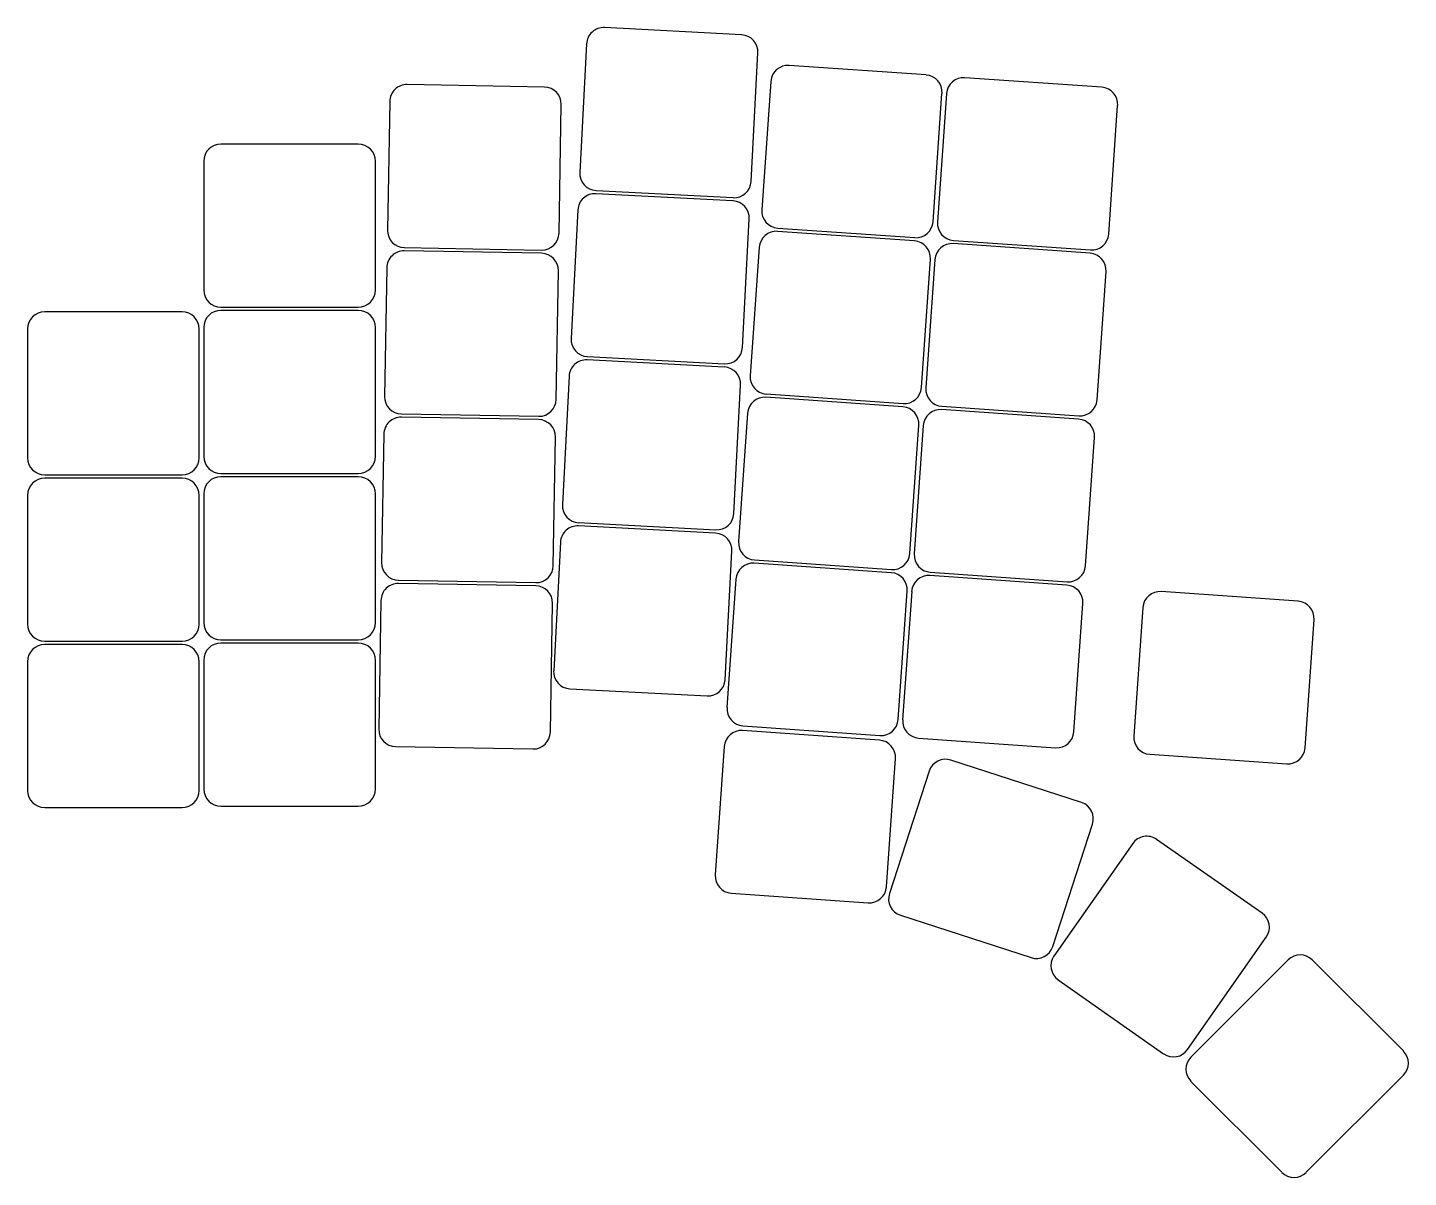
# Model space of a CAD drawing. Header units: millimetres. Extents: x -10 to 151, y -33 to 101.
import ezdxf

# ---------------------------------------------------------------- set-up
doc = ezdxf.new("R2010")
doc.units = ezdxf.units.MM

msp = doc.modelspace()

# ---------------------------------------------------------------- linework, layer by layer
for p, q in [((73.2, 99.92), (57.23, 100.76)), ((55.12, 98.86), (54.34, 83.88)), ((74.31, 82.84), (75.1, 97.82)), ((94.69, 95.24), (78.73, 96.35)), ((115.16, 93.81), (99.2, 94.92)), ((50.22, 93.84), (34.22, 94.12)), ((76.59, 94.5), (75.55, 79.54)), ((32.19, 92.15), (31.93, 77.16)), ((51.92, 76.81), (52.18, 91.81)), ((95.5, 78.14), (96.54, 93.1)), ((97.06, 93.07), (96.02, 78.1)), ((115.97, 76.71), (117.01, 91.67)), ((28.52, 87.19), (12.52, 87.19)), ((10.52, 85.19), (10.52, 70.19)), ((30.52, 70.19), (30.52, 85.19)), ((72.19, 80.57), (56.21, 81.4)), ((56.23, 81.78), (72.21, 80.95)), ((54.11, 79.51), (53.33, 64.53)), ((73.3, 63.48), (74.08, 78.46)), ((77.4, 77.4), (93.36, 76.29)), ((93.34, 75.91), (77.38, 77.02)), ((97.87, 75.97), (113.83, 74.85)), ((49.88, 74.46), (33.88, 74.74)), ((33.89, 75.12), (49.89, 74.84)), ((75.24, 75.17), (74.19, 60.2)), ((113.81, 74.47), (97.85, 75.59)), ((31.85, 72.78), (31.59, 57.78)), ((51.58, 57.43), (51.85, 72.43)), ((94.15, 58.81), (95.19, 73.77)), ((95.71, 73.74), (94.66, 58.77)), ((114.62, 57.38), (115.66, 72.34)), ((8, 67.64), (-8, 67.64)), ((12.52, 68.19), (28.52, 68.19)), ((28.52, 67.81), (12.52, 67.81)), ((-10, 65.64), (-10, 50.64)), ((10, 50.64), (10, 65.64)), ((10.52, 65.81), (10.52, 50.81)), ((30.52, 50.81), (30.52, 65.81)), ((71.18, 61.21), (55.2, 62.05)), ((55.22, 62.43), (71.2, 61.59)), ((53.1, 60.16), (52.31, 45.18)), ((72.28, 44.13), (73.07, 59.11)), ((76.05, 58.07), (92.01, 56.95)), ((91.98, 56.57), (76.02, 57.69)), ((96.52, 56.64), (112.48, 55.52)), ((33.55, 55.75), (49.55, 55.47)), ((49.54, 55.09), (33.55, 55.37)), ((73.89, 55.83), (72.84, 40.87)), ((112.45, 55.14), (96.49, 56.26)), ((31.51, 53.4), (31.25, 38.4)), ((92.79, 39.48), (93.84, 54.44)), ((94.36, 54.4), (93.31, 39.44)), ((51.25, 38.05), (51.51, 53.05)), ((113.26, 38.04), (114.31, 53.01)), ((-8, 48.64), (8, 48.64)), ((12.52, 48.81), (28.52, 48.81)), ((28.52, 48.43), (12.52, 48.43)), ((8, 48.26), (-8, 48.26)), ((-10, 46.26), (-10, 31.26)), ((10, 31.26), (10, 46.26)), ((10.52, 46.43), (10.52, 31.43)), ((30.52, 31.43), (30.52, 46.43)), ((70.16, 41.86), (54.18, 42.7)), ((54.2, 43.08), (70.18, 42.24)), ((52.08, 40.8), (51.3, 25.82)), ((71.27, 24.78), (72.05, 39.76)), ((74.7, 38.74), (90.66, 37.62)), ((90.63, 37.24), (74.67, 38.36)), ((95.17, 37.3), (111.13, 36.19)), ((33.21, 36.37), (49.21, 36.09)), ((49.2, 35.71), (33.21, 35.99)), ((72.54, 36.5), (71.49, 21.54)), ((111.1, 35.81), (95.14, 36.93)), ((31.17, 34.02), (30.91, 19.03)), ((91.44, 20.14), (92.49, 35.11)), ((93.01, 35.07), (91.96, 20.11)), ((138.04, 33.93), (122.08, 35.04)), ((50.91, 18.68), (51.17, 33.67)), ((111.91, 18.71), (112.96, 33.67)), ((119.94, 33.19), (118.89, 18.22)), ((138.85, 16.83), (139.89, 31.79)), ((-8, 29.26), (8, 29.26)), ((12.52, 29.43), (28.52, 29.43)), ((28.52, 29.05), (12.52, 29.05)), ((8, 28.88), (-8, 28.88)), ((-10, 26.88), (-10, 11.88)), ((10, 11.88), (10, 26.88)), ((10.52, 27.05), (10.52, 12.05)), ((30.52, 12.05), (30.52, 27.05)), ((53.19, 23.72), (69.17, 22.89)), ((73.35, 19.4), (89.31, 18.29)), ((89.27, 17.74), (73.31, 18.85)), ((93.82, 17.97), (109.78, 16.86)), ((32.88, 16.99), (48.87, 16.71)), ((71.17, 17), (70.13, 2.04)), ((90.08, 0.64), (91.12, 15.6)), ((112.79, 10.47), (97.58, 15.41)), ((120.75, 16.09), (136.71, 14.97)), ((95.06, 14.13), (90.42, -0.14)), ((-8, 9.88), (8, 9.88)), ((12.52, 10.05), (28.52, 10.05)), ((109.44, -6.32), (114.08, 7.95)), ((118.77, 5.69), (109.59, -7.42)), ((133.84, -2.42), (121.55, 6.18)), ((71.98, -0.1), (87.94, -1.22)), ((91.71, -2.66), (106.92, -7.6)), ((125.15, -18.31), (134.33, -5.21)), ((136.87, -7.87), (125.55, -19.19)), ((150.3, -18.48), (139.69, -7.87)), ((110.08, -10.2), (122.37, -18.81)), ((125.55, -22.02), (136.16, -32.62)), ((138.99, -32.62), (150.3, -21.31))]:
    msp.add_line(p, q)
for centre, start, end in [((57.12, 98.76), 87, 177), ((73.1, 97.92), 357, 87), ((78.59, 94.36), 86, 176), ((94.55, 93.24), 356, 86), ((99.06, 92.93), 86, 176), ((34.19, 92.12), 89, 179), ((50.18, 91.84), 359, 89), ((115.02, 91.81), 356, 86), ((12.52, 85.19), 90, 180), ((28.52, 85.19), 0, 90), ((56.34, 83.78), 177, 267), ((72.31, 82.94), 267, 357), ((56.11, 79.41), 87, 177), ((72.09, 78.57), 357, 87), ((77.54, 79.4), 176, 266), ((93.5, 78.28), 266, 356), ((98.01, 77.96), 176, 266), ((33.93, 77.12), 179, 269), ((49.92, 76.84), 269, 359), ((77.24, 75.03), 86, 176), ((93.2, 73.91), 356, 86), ((113.97, 76.85), 266, 356), ((33.85, 72.74), 89, 179), ((49.85, 72.46), 359, 89), ((97.71, 73.6), 86, 176), ((113.67, 72.48), 356, 86), ((12.52, 70.19), 180, 270), ((28.52, 70.19), 270, 360), ((-8, 65.64), 90, 180), ((8, 65.64), 0, 90), ((12.52, 65.81), 90, 180), ((28.52, 65.81), 0, 90), ((55.32, 64.43), 177, 267), ((71.3, 63.59), 267, 357), ((55.09, 60.05), 87, 177), ((71.07, 59.22), 357, 87), ((76.19, 60.06), 176, 266), ((92.15, 58.95), 266, 356), ((96.66, 58.63), 176, 266), ((33.59, 57.74), 179, 269), ((49.58, 57.47), 269, 359), ((75.88, 55.69), 86, 176), ((91.85, 54.58), 356, 86), ((112.62, 57.52), 266, 356), ((33.51, 53.37), 89, 179), ((49.51, 53.09), 359, 89), ((96.35, 54.26), 86, 176), ((112.32, 53.15), 356, 86), ((-8, 50.64), 180, 270), ((8, 50.64), 270, 360), ((12.52, 50.81), 180, 270), ((28.52, 50.81), 270, 360), ((12.52, 46.43), 90, 180), ((28.52, 46.43), 0, 90), ((-8, 46.26), 90, 180), ((8, 46.26), 0, 90), ((54.31, 45.07), 177, 267), ((70.29, 44.24), 267, 357), ((54.08, 40.7), 87, 177), ((70.06, 39.86), 357, 87), ((74.84, 40.73), 176, 266), ((90.8, 39.61), 266, 356), ((95.31, 39.3), 176, 266), ((33.25, 38.37), 179, 269), ((49.25, 38.09), 269, 359), ((74.53, 36.36), 86, 176), ((90.49, 35.25), 356, 86), ((111.27, 38.18), 266, 356), ((33.17, 33.99), 89, 179), ((49.17, 33.71), 359, 89), ((95, 34.93), 86, 176), ((110.96, 33.81), 356, 86), ((121.94, 33.05), 86, 176), ((137.9, 31.93), 356, 86), ((-8, 31.26), 180, 270), ((8, 31.26), 270, 360), ((12.52, 31.43), 180, 270), ((28.52, 31.43), 270, 360), ((12.52, 27.05), 90, 180), ((28.52, 27.05), 0, 90), ((-8, 26.88), 90, 180), ((8, 26.88), 0, 90), ((53.29, 25.72), 177, 267), ((69.27, 24.88), 267, 357), ((73.49, 21.4), 176, 266), ((89.45, 20.28), 266, 356), ((93.96, 19.97), 176, 266), ((32.91, 18.99), 179, 269), ((48.91, 18.71), 269, 359), ((73.17, 16.86), 86, 176), ((89.13, 15.74), 356, 86), ((109.92, 18.85), 266, 356), ((120.89, 18.08), 176, 266), ((136.85, 16.97), 266, 356), ((96.96, 13.51), 72, 162), ((-8, 11.88), 180, 270), ((8, 11.88), 270, 360), ((12.52, 12.05), 180, 270), ((28.52, 12.05), 270, 360), ((112.18, 8.56), 342, 72), ((120.41, 4.54), 55, 145), ((72.12, 1.9), 176, 266), ((88.08, 0.78), 266, 356), ((92.32, -0.76), 162, 252), ((132.69, -4.06), 325, 55), ((107.54, -5.7), 252, 342), ((111.23, -8.56), 145, 235), ((138.28, -9.29), 45, 135), ((123.52, -17.17), 235, 325), ((126.97, -20.6), 135, 225), ((148.89, -19.9), 315, 45), ((137.57, -31.21), 225, 315)]:
    msp.add_arc(centre, 2, start, end)

doc.saveas('drawing.dxf')
